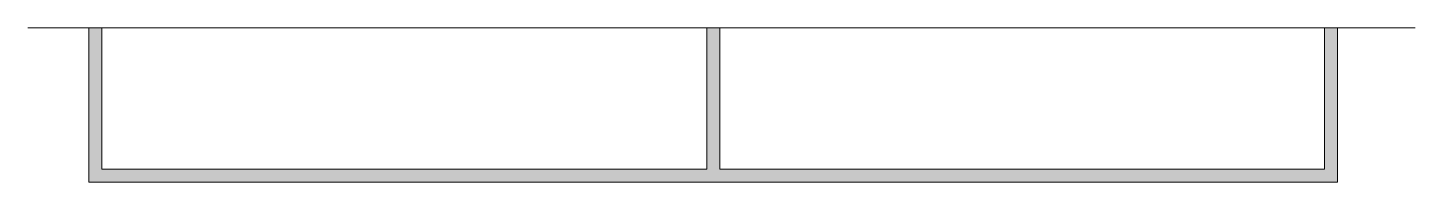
# Model space of a CAD drawing. Header units: metres. Extents: x 24 to 378, y 123 to 163.
import ezdxf

# ---------------------------------------------------------------- set-up
doc = ezdxf.new("R2010")
doc.units = ezdxf.units.M
for name, color, linetype, true_color in [('FILL_WHITE_FFFFFF', 7, 'Continuous', 0xffffff), ('STROKE_BLUE_0000FF', 7, 'Continuous', 0x0000ff), ('STROKE_WHITE_FFFFFF', 7, 'Continuous', 0xffffff)]:
    doc.layers.add(name, color=color, linetype=linetype, true_color=true_color)

msp = doc.modelspace()

# ---------------------------------------------------------------- hatches: boundary and pattern name
at = {"layer": 'FILL_WHITE_FFFFFF', "true_color": 0xffffff}
h = msp.add_hatch(color=7, dxfattribs=at)
h.dxf.hatch_style = 1
h.paths.add_polyline_path([(355.05, 126.75), (355.05, 162.75), (358.35, 162.75), (358.35, 123.45), (197.55, 123.45), (40.05, 123.45), (40.05, 162.75), (43.35, 162.75), (43.35, 126.75), (197.55, 126.75), (197.55, 162.75), (200.85, 162.75), (200.85, 126.75), (355.05, 126.75)])

# ---------------------------------------------------------------- linework, layer by layer
at = {"layer": 'FILL_WHITE_FFFFFF', "lineweight": 0, "true_color": 0xffffff}
msp.add_lwpolyline([(355.05, 126.75), (355.05, 162.75), (358.35, 162.75), (358.35, 123.45), (197.55, 123.45), (40.05, 123.45), (40.05, 162.75), (43.35, 162.75), (43.35, 126.75), (197.55, 126.75), (197.55, 162.75), (200.85, 162.75), (200.85, 126.75)], close=True, dxfattribs=at)
at = {"layer": 'STROKE_BLUE_0000FF', "lineweight": 0, "true_color": 0x0000ff}
msp.add_lwpolyline([(197.55, 162.75), (200.85, 162.75)], dxfattribs=at)
at = {"layer": 'STROKE_WHITE_FFFFFF', "lineweight": 0, "true_color": 0xffffff}
msp.add_lwpolyline([(24.45, 162.75), (378.15, 162.75)], dxfattribs=at)

doc.saveas('drawing.dxf')
